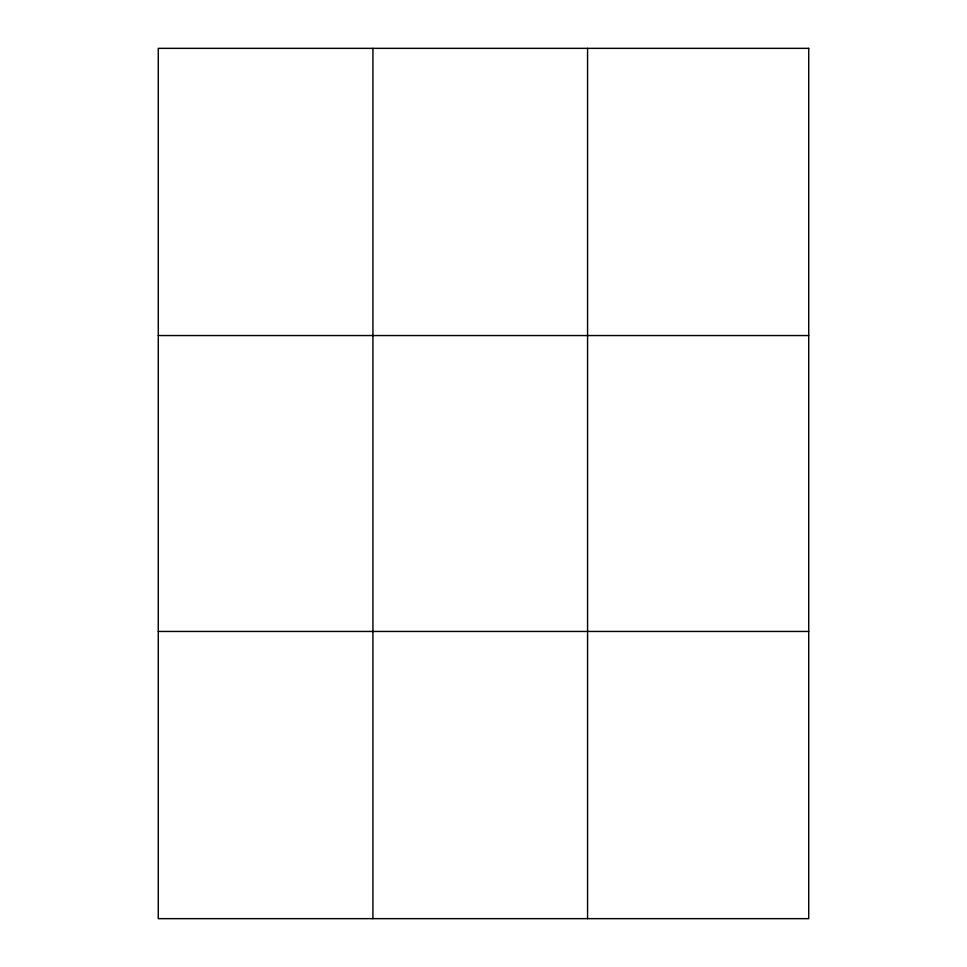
<?xml version="1.0" encoding="UTF-8"?>
<svg xmlns="http://www.w3.org/2000/svg" width="967" height="967" viewBox="0 0 967 967"><rect width="100%" height="100%" fill="white"/><g stroke="black" fill="none" stroke-linecap="round" stroke-linejoin="round"><path stroke-width="1.45" d="M372.924 918.65L372.924 48.35M587.573 918.65L587.573 48.35M158.274 335.549L808.726 335.549M158.274 631.451L808.726 631.451M808.726 48.35L808.726 918.65L158.274 918.65L158.274 48.35L808.726 48.35"/></g></svg>
